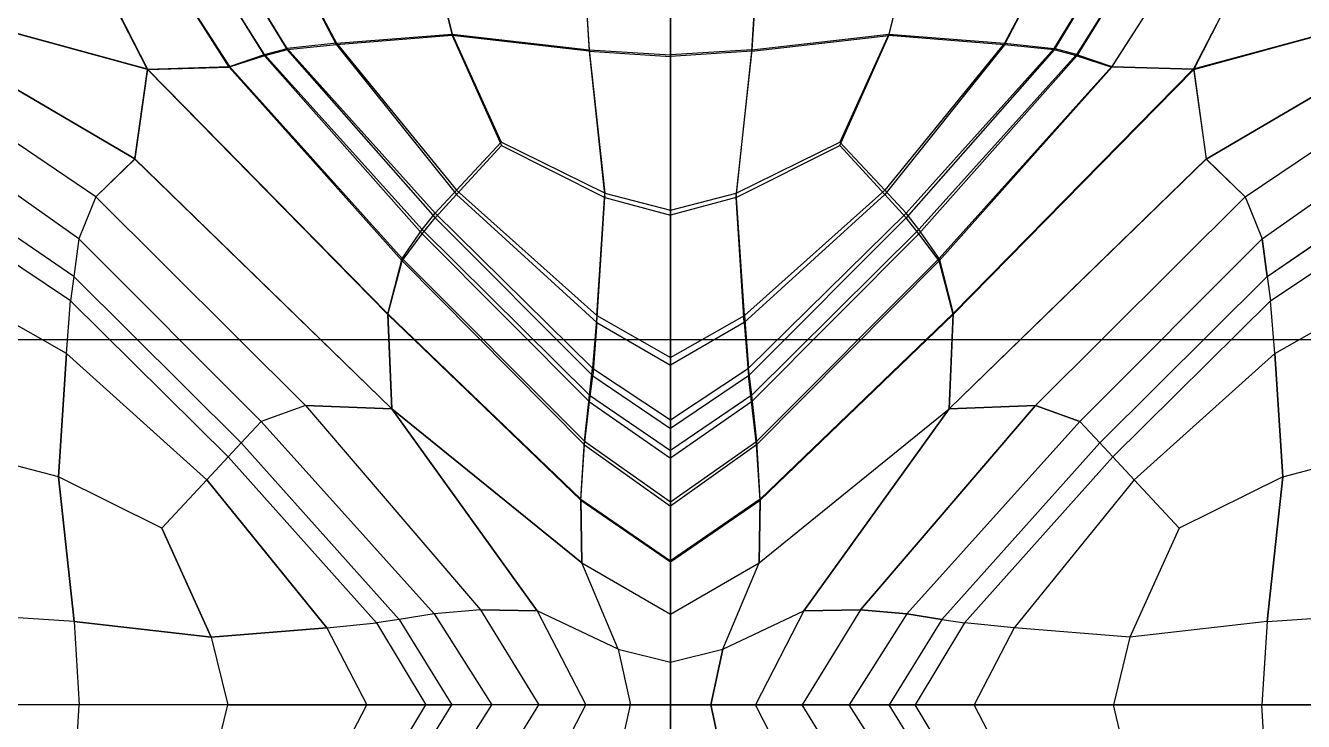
# Model space of a CAD drawing. Extents: x 11992 to 29481, y -6727 to 6811.
# Drawn here: x 12612.22 to 12621.41, y 1280.13 to 1285.14 of the extents above; entities that cross this region are included whole.
import ezdxf

# ---------------------------------------------------------------- set-up
doc = ezdxf.new("R2010")
doc.units = 0
doc.header["$MEASUREMENT"] = 0
doc.layers.get('0').update_dxf_attribs({"color": 8, "linetype": 'CONTINUOUS'})

msp = doc.modelspace()

# ---------------------------------------------------------------- linework, layer by layer
for p, q in [((12616.8548, 1289.956, -1757.8542), (12616.8548, 1280.2533, -1760.3838)), ((12613.2671, 1285.4935, -1720.8789), (12613.6815, 1284.8474, -1720.7691)), ((12613.681, 1284.8416, -1760.0881), (12613.2671, 1285.492, -1759.9873)), ((12613.9337, 1284.9344, -1720.5995), (12613.5551, 1285.539, -1720.7071)), ((12613.5551, 1285.5383, -1760.1589), (12613.9332, 1284.9251, -1760.2491)), ((12614.0968, 1284.9778, -1720.5364), (12613.7416, 1285.5567, -1720.6421)), ((12613.7416, 1285.5557, -1760.224), (12614.0963, 1284.9666, -1760.3064)), ((12614.1655, 1285.5586, -1720.6354), (12614.4525, 1285.0145, -1720.5318)), ((12614.4525, 1285.003, -1760.3083), (12614.1655, 1285.5574, -1760.2307)), ((12615.1659, 1285.5571, -1720.6389), (12615.2836, 1285.0808, -1720.5381)), ((12615.1659, 1285.5569, -1760.227), (12615.2841, 1285.0715, -1760.3031)), ((12616.2325, 1285.5555, -1760.2204), (12616.2702, 1284.9573, -1760.3103)), ((12616.2325, 1285.555, -1720.6453), (12616.2697, 1284.968, -1720.5269)), ((12616.8548, 1271.7436, -1722.0314), (12616.8548, 1285.554, -1720.6474)), ((12617.4394, 1284.9573, -1760.3103), (12617.4771, 1285.5555, -1760.2204)), ((12617.4771, 1285.555, -1720.6453), (12617.4399, 1284.968, -1720.5269)), ((12618.5433, 1285.5571, -1720.6389), (12618.4255, 1285.0808, -1720.5381)), ((12618.4255, 1285.0715, -1760.3031), (12618.5433, 1285.5569, -1760.227)), ((12619.5437, 1285.5586, -1720.6354), (12619.2567, 1285.0145, -1720.532)), ((12619.2567, 1285.003, -1760.3083), (12619.5437, 1285.5574, -1760.2307)), ((12619.6128, 1284.9778, -1720.5364), (12619.9676, 1285.5567, -1720.6421)), ((12619.9676, 1285.5557, -1760.224), (12619.6128, 1284.9666, -1760.3064)), ((12620.1541, 1285.5392, -1720.7067), (12619.7755, 1284.9346, -1720.5989)), ((12620.1541, 1285.5383, -1760.1594), (12619.7764, 1284.9251, -1760.2492)), ((12620.4425, 1285.4939, -1720.8773), (12620.0277, 1284.8483, -1720.7668)), ((12620.0287, 1284.8419, -1760.0886), (12620.4425, 1285.4925, -1759.989)), ((12612.7755, 1285.4486, -1721.0472), (12613.0931, 1284.8283, -1720.9634)), ((12613.0926, 1284.8259, -1759.9018), (12612.7755, 1285.4465, -1759.8191)), ((12620.9342, 1285.4494, -1721.0453), (12620.6166, 1284.8297, -1720.9597)), ((12620.6171, 1284.8259, -1759.9022), (12620.9342, 1285.447, -1759.8212)), ((12613.0931, 1284.8283, -1720.9634), (12611.9796, 1285.1323, -1721.0419)), ((12613.0926, 1284.8259, -1759.9018), (12611.9796, 1285.1296, -1759.8229)), ((12620.6166, 1284.8297, -1720.9597), (12621.73, 1285.1323, -1721.0419)), ((12620.6171, 1284.8259, -1759.9022), (12621.7295, 1285.1296, -1759.8229)), ((12614.4525, 1285.0145, -1720.5318), (12615.2836, 1285.0808, -1720.5381)), ((12615.2841, 1285.0715, -1760.3031), (12614.4525, 1285.003, -1760.3083)), ((12615.2836, 1285.0808, -1720.5381), (12616.2697, 1284.968, -1720.5269)), ((12615.2836, 1285.0808, -1720.5381), (12615.6375, 1284.3038, -1720.4343)), ((12616.2702, 1284.9573, -1760.3103), (12615.2841, 1285.0715, -1760.3031)), ((12615.2841, 1285.0715, -1760.3031), (12615.6379, 1284.2785, -1760.3777)), ((12617.4394, 1284.9573, -1760.3103), (12618.4255, 1285.0715, -1760.3031)), ((12617.4399, 1284.968, -1720.5269), (12618.4255, 1285.0808, -1720.5381)), ((12618.0717, 1284.2785, -1760.3777), (12618.4255, 1285.0715, -1760.3031)), ((12618.4255, 1285.0808, -1720.5381), (12618.0722, 1284.3038, -1720.4343)), ((12618.4255, 1285.0808, -1720.5381), (12619.2567, 1285.0145, -1720.532)), ((12619.2567, 1285.003, -1760.3083), (12618.4255, 1285.0715, -1760.3031)), ((12614.0963, 1284.9666, -1760.3064), (12613.9332, 1284.9251, -1760.2491)), ((12613.9337, 1284.9344, -1720.5995), (12614.0968, 1284.9778, -1720.5364)), ((12614.4525, 1285.003, -1760.3083), (12614.0963, 1284.9666, -1760.3064)), ((12614.0963, 1284.9666, -1760.3064), (12615.1616, 1283.7587, -1760.4198)), ((12614.4525, 1285.0145, -1720.5318), (12614.0968, 1284.9778, -1720.5364)), ((12615.1611, 1283.7926, -1720.3832), (12614.0968, 1284.9778, -1720.5364)), ((12614.4525, 1285.0145, -1720.5318), (12615.3142, 1283.9576, -1720.3968)), ((12614.4525, 1285.003, -1760.3083), (12615.3146, 1283.9254, -1760.4056)), ((12616.2697, 1284.968, -1720.5269), (12616.3818, 1283.9356, -1720.3925)), ((12616.2697, 1284.968, -1720.5269), (12616.8548, 1284.9303, -1720.5231)), ((12616.2702, 1284.9573, -1760.3103), (12616.3823, 1283.9037, -1760.4069)), ((12616.2702, 1284.9573, -1760.3103), (12616.8548, 1284.9194, -1760.3127)), ((12617.4399, 1284.968, -1720.5269), (12616.8548, 1284.9303, -1720.5231)), ((12617.4394, 1284.9573, -1760.3103), (12616.8548, 1284.9194, -1760.3127)), ((12617.3274, 1283.9037, -1760.4069), (12617.4394, 1284.9573, -1760.3103)), ((12617.4399, 1284.968, -1720.5269), (12617.3278, 1283.9356, -1720.3925)), ((12619.2567, 1285.003, -1760.3083), (12618.395, 1283.9254, -1760.4056)), ((12619.2567, 1285.0145, -1720.532), (12618.3955, 1283.9576, -1720.3968)), ((12619.6128, 1284.9666, -1760.3064), (12618.5481, 1283.7587, -1760.4198)), ((12619.6128, 1284.9778, -1720.5364), (12618.5485, 1283.7926, -1720.3832)), ((12619.2567, 1285.0145, -1720.532), (12619.6128, 1284.9778, -1720.5364)), ((12619.6128, 1284.9666, -1760.3064), (12619.2567, 1285.003, -1760.3083)), ((12619.7755, 1284.9346, -1720.5989), (12619.6128, 1284.9778, -1720.5364)), ((12619.7764, 1284.9251, -1760.2492), (12619.6128, 1284.9666, -1760.3064)), ((12613.9332, 1284.9251, -1760.2491), (12613.681, 1284.8416, -1760.0881)), ((12613.6815, 1284.8474, -1720.7691), (12613.9337, 1284.9344, -1720.5995)), ((12613.9332, 1284.9251, -1760.2491), (12615.0681, 1283.6443, -1760.38)), ((12613.9337, 1284.9344, -1720.5995), (12615.0681, 1283.6734, -1720.4349)), ((12619.7755, 1284.9346, -1720.5989), (12618.6415, 1283.6736, -1720.4345)), ((12619.7764, 1284.9251, -1760.2492), (12618.6415, 1283.6443, -1760.38)), ((12620.0277, 1284.8483, -1720.7668), (12618.7855, 1283.4655, -1720.5917)), ((12619.7755, 1284.9346, -1720.5989), (12620.0277, 1284.8483, -1720.7668)), ((12619.7764, 1284.9251, -1760.2492), (12620.0287, 1284.8419, -1760.0886)), ((12620.0277, 1284.8483, -1720.7668), (12620.6166, 1284.8297, -1720.9597)), ((12613.0029, 1284.1822, -1720.9346), (12611.9796, 1284.7823, -1721.0122)), ((12613.0025, 1284.1812, -1759.9317), (12611.9796, 1284.7806, -1759.8527)), ((12613.0025, 1284.1812, -1759.9317), (12613.0926, 1284.8259, -1759.9018)), ((12613.0931, 1284.8283, -1720.9634), (12613.0029, 1284.1822, -1720.9346)), ((12613.0926, 1284.8259, -1759.9018), (12613.681, 1284.8416, -1760.0881)), ((12613.0926, 1284.8259, -1759.9018), (12614.8211, 1283.0633, -1760.1357)), ((12613.0931, 1284.8283, -1720.9634), (12613.6815, 1284.8474, -1720.7691)), ((12613.0931, 1284.8283, -1720.9634), (12614.8211, 1283.0678, -1720.7254)), ((12614.9241, 1283.4481, -1760.2457), (12613.681, 1284.8416, -1760.0881)), ((12613.6815, 1284.8474, -1720.7691), (12614.9241, 1283.4648, -1720.5932)), ((12618.7855, 1283.4481, -1760.2457), (12620.0287, 1284.8419, -1760.0886)), ((12620.6166, 1284.8297, -1720.9597), (12618.8885, 1283.0688, -1720.7231)), ((12618.8885, 1283.0633, -1760.1357), (12620.6171, 1284.8259, -1759.9022)), ((12620.6171, 1284.8259, -1759.9022), (12620.0287, 1284.8419, -1760.0886)), ((12620.6166, 1284.8297, -1720.9597), (12620.7067, 1284.1829, -1720.9327)), ((12620.6171, 1284.8259, -1759.9022), (12620.7067, 1284.1812, -1759.9317)), ((12620.7067, 1284.1829, -1720.9327), (12621.7295, 1284.7823, -1721.0122)), ((12620.7067, 1284.1812, -1759.9317), (12621.7295, 1284.7806, -1759.8527)), ((12612.7211, 1283.9097, -1720.8654), (12611.9796, 1284.4108, -1720.9401)), ((12612.7211, 1283.9094, -1760.0006), (12611.9796, 1284.4106, -1759.9255)), ((12620.9885, 1283.9099, -1720.8649), (12621.7295, 1284.4108, -1720.9401)), ((12620.9885, 1283.9094, -1760.0006), (12621.7295, 1284.4106, -1759.9255)), ((12615.6375, 1284.3038, -1720.4343), (12615.3142, 1283.9576, -1720.3968)), ((12616.3818, 1283.9356, -1720.3925), (12615.6375, 1284.3038, -1720.4343)), ((12617.3278, 1283.9356, -1720.3925), (12618.0722, 1284.3038, -1720.4343)), ((12618.3955, 1283.9576, -1720.3968), (12618.0722, 1284.3038, -1720.4343)), ((12615.3146, 1283.9254, -1760.4056), (12615.6379, 1284.2785, -1760.3777)), ((12615.6379, 1284.2785, -1760.3777), (12616.3823, 1283.9037, -1760.4069)), ((12617.3274, 1283.9037, -1760.4069), (12618.0717, 1284.2785, -1760.3777)), ((12618.0717, 1284.2785, -1760.3777), (12618.395, 1283.9254, -1760.4056)), ((12613.0029, 1284.1822, -1720.9346), (12612.7211, 1283.9097, -1720.8654)), ((12612.7211, 1283.9094, -1760.0006), (12613.0025, 1284.1812, -1759.9317)), ((12614.8502, 1282.3831, -1760.1686), (12613.0025, 1284.1812, -1759.9317)), ((12614.8502, 1282.3833, -1720.6985), (12613.0029, 1284.1822, -1720.9346)), ((12618.859, 1282.3831, -1760.1686), (12620.7067, 1284.1812, -1759.9317)), ((12618.8594, 1282.3838, -1720.6972), (12620.7067, 1284.1829, -1720.9327)), ((12620.9885, 1283.9099, -1720.8649), (12620.7067, 1284.1829, -1720.9327)), ((12620.9885, 1283.9094, -1760.0006), (12620.7067, 1284.1812, -1759.9317)), ((12612.599, 1283.6071, -1760.1858), (12611.9796, 1284.0451, -1760.1131)), ((12612.599, 1283.6071, -1720.68), (12611.9796, 1284.0451, -1720.7527)), ((12621.1106, 1283.6071, -1760.1858), (12621.7295, 1284.0451, -1760.1131)), ((12621.1106, 1283.6071, -1720.68), (12621.7295, 1284.0451, -1720.7527)), ((12615.3142, 1283.9576, -1720.3968), (12615.1611, 1283.7926, -1720.3832)), ((12616.3241, 1283.0547, -1720.2928), (12615.3142, 1283.9576, -1720.3968)), ((12616.3241, 1283.0547, -1720.2928), (12616.3818, 1283.9356, -1720.3925)), ((12616.3818, 1283.9356, -1720.3925), (12616.8548, 1283.8129, -1720.3787)), ((12616.8548, 1283.8129, -1720.3787), (12617.3278, 1283.9356, -1720.3925)), ((12617.3855, 1283.0547, -1720.2928), (12617.3278, 1283.9356, -1720.3925)), ((12617.3855, 1283.0547, -1720.2928), (12618.3955, 1283.9576, -1720.3968)), ((12618.3955, 1283.9576, -1720.3968), (12618.5485, 1283.7926, -1720.3832)), ((12612.7211, 1283.9097, -1720.8654), (12612.599, 1283.6071, -1720.68)), ((12612.7211, 1283.9094, -1760.0006), (12612.599, 1283.6071, -1760.1858)), ((12612.7211, 1283.9097, -1720.8654), (12614.2303, 1282.4067, -1720.6404)), ((12612.7211, 1283.9094, -1760.0006), (12614.2303, 1282.4067, -1760.2257)), ((12615.3146, 1283.9254, -1760.4056), (12615.1616, 1283.7587, -1760.4198)), ((12616.3255, 1283.0046, -1760.4794), (12615.3146, 1283.9254, -1760.4056)), ((12616.3255, 1283.0046, -1760.4794), (12616.3823, 1283.9037, -1760.4069)), ((12616.3823, 1283.9037, -1760.4069), (12616.8548, 1283.7785, -1760.4167)), ((12617.3274, 1283.9037, -1760.4069), (12616.8548, 1283.7785, -1760.4167)), ((12617.3841, 1283.0046, -1760.4794), (12617.3274, 1283.9037, -1760.4069)), ((12617.3841, 1283.0046, -1760.4794), (12618.395, 1283.9254, -1760.4056)), ((12618.395, 1283.9254, -1760.4056), (12618.5481, 1283.7587, -1760.4198)), ((12619.4789, 1282.4069, -1720.6401), (12620.9885, 1283.9099, -1720.8649)), ((12620.9885, 1283.9094, -1760.0006), (12619.4789, 1282.4067, -1760.2257)), ((12620.9885, 1283.9099, -1720.8649), (12621.1106, 1283.6071, -1720.68)), ((12620.9885, 1283.9094, -1760.0006), (12621.1106, 1283.6071, -1760.1858)), ((12615.0681, 1283.6734, -1720.4349), (12615.1611, 1283.7926, -1720.3832)), ((12615.0681, 1283.6443, -1760.38), (12615.1616, 1283.7587, -1760.4198)), ((12615.1611, 1283.7926, -1720.3832), (12616.2941, 1282.6763, -1720.2505)), ((12615.1616, 1283.7587, -1760.4198), (12616.295, 1282.6208, -1760.5165)), ((12617.4146, 1282.6208, -1760.5165), (12618.5481, 1283.7587, -1760.4198)), ((12617.4156, 1282.6763, -1720.2505), (12618.5485, 1283.7926, -1720.3832)), ((12618.6415, 1283.6443, -1760.38), (12618.5481, 1283.7587, -1760.4198)), ((12618.6415, 1283.6736, -1720.4345), (12618.5485, 1283.7926, -1720.3832)), ((12612.5628, 1283.3367, -1760.3719), (12611.9796, 1283.7363, -1760.3007)), ((12612.5628, 1283.337, -1720.4939), (12611.9796, 1283.7363, -1720.565)), ((12614.9241, 1283.4648, -1720.5932), (12615.0681, 1283.6734, -1720.4349)), ((12616.2707, 1282.4818, -1720.2901), (12615.0681, 1283.6734, -1720.4349)), ((12617.4389, 1282.4818, -1720.2901), (12618.6415, 1283.6736, -1720.4345)), ((12618.7855, 1283.4655, -1720.5917), (12618.6415, 1283.6736, -1720.4345)), ((12621.1464, 1283.3367, -1760.3719), (12621.7295, 1283.7363, -1760.3007)), ((12621.1464, 1283.337, -1720.4939), (12621.73, 1283.7363, -1720.565)), ((12612.599, 1283.6071, -1760.1858), (12612.5628, 1283.3367, -1760.3719)), ((12612.599, 1283.6071, -1720.68), (12612.5628, 1283.337, -1720.4939)), ((12613.9108, 1282.2932, -1760.4037), (12612.599, 1283.6071, -1760.1858)), ((12613.9108, 1282.2932, -1720.462), (12612.599, 1283.6071, -1720.68)), ((12614.9241, 1283.4481, -1760.2457), (12615.0681, 1283.6443, -1760.38)), ((12615.0681, 1283.6443, -1760.38), (12616.2716, 1282.4334, -1760.4934)), ((12617.438, 1282.4334, -1760.4934), (12618.6415, 1283.6443, -1760.38)), ((12618.7855, 1283.4481, -1760.2457), (12618.6415, 1283.6443, -1760.38)), ((12621.1106, 1283.6071, -1760.1858), (12619.7983, 1282.2932, -1760.4037)), ((12619.7983, 1282.2932, -1720.462), (12621.1106, 1283.6071, -1720.68)), ((12621.1106, 1283.6071, -1760.1858), (12621.1464, 1283.3367, -1760.3719)), ((12621.1464, 1283.337, -1720.4939), (12621.1106, 1283.6071, -1720.68)), ((12612.5394, 1283.162, -1760.4438), (12611.9796, 1283.5363, -1760.3735)), ((12612.5394, 1283.162, -1720.4219), (12611.9796, 1283.5363, -1720.4923)), ((12621.1697, 1283.162, -1720.4219), (12621.73, 1283.5363, -1720.4923)), ((12621.1697, 1283.162, -1760.4438), (12621.7295, 1283.5363, -1760.3735)), ((12614.8211, 1283.0678, -1720.7254), (12614.9241, 1283.4648, -1720.5932)), ((12614.8211, 1283.0633, -1760.1357), (12614.9241, 1283.4481, -1760.2457)), ((12614.9241, 1283.4648, -1720.5932), (12616.2349, 1282.1518, -1720.4365)), ((12614.9241, 1283.4481, -1760.2457), (12616.2354, 1282.1244, -1760.3852)), ((12617.4738, 1282.1244, -1760.3852), (12618.7855, 1283.4481, -1760.2457)), ((12617.4747, 1282.1518, -1720.4361), (12618.7855, 1283.4655, -1720.5917)), ((12618.7855, 1283.4655, -1720.5917), (12618.8885, 1283.0688, -1720.7231)), ((12618.8885, 1283.0633, -1760.1357), (12618.7855, 1283.4481, -1760.2457)), ((12612.5628, 1283.337, -1720.4939), (12612.5394, 1283.162, -1720.4219)), ((12612.5628, 1283.3367, -1760.3719), (12612.5394, 1283.162, -1760.4438)), ((12612.5628, 1283.337, -1720.4939), (12613.7673, 1282.1387, -1720.2802)), ((12613.7673, 1282.1387, -1760.5857), (12612.5628, 1283.3367, -1760.3719)), ((12619.9423, 1282.1387, -1720.2801), (12621.1464, 1283.337, -1720.4939)), ((12621.1464, 1283.3367, -1760.3719), (12619.9423, 1282.1387, -1760.5857)), ((12621.1464, 1283.337, -1720.4939), (12621.1697, 1283.162, -1720.4219)), ((12621.1464, 1283.3367, -1760.3719), (12621.1697, 1283.162, -1760.4438)), ((12612.5094, 1282.7817, -1720.3554), (12612.5394, 1283.162, -1720.4219)), ((12612.5094, 1282.7817, -1760.5104), (12612.5394, 1283.162, -1760.4438)), ((12613.6738, 1282.0385, -1720.2112), (12612.5394, 1283.162, -1720.4219)), ((12613.6738, 1282.0385, -1760.6547), (12612.5394, 1283.162, -1760.4438)), ((12620.0358, 1282.0385, -1720.2112), (12621.1697, 1283.162, -1720.4219)), ((12621.1697, 1283.162, -1760.4438), (12620.0358, 1282.0385, -1760.6547)), ((12621.2002, 1282.7817, -1760.5104), (12621.1697, 1283.162, -1760.4438)), ((12621.2002, 1282.7817, -1720.3554), (12621.1697, 1283.162, -1720.4219)), ((12612.5094, 1282.7817, -1720.3554), (12611.9796, 1283.0843, -1720.4138)), ((12612.5094, 1282.7817, -1760.5104), (12611.9796, 1283.0843, -1760.4521)), ((12614.8211, 1283.0678, -1720.7254), (12616.2097, 1281.7336, -1720.5703)), ((12614.8211, 1283.0678, -1720.7254), (12614.8502, 1282.3833, -1720.6985)), ((12614.8211, 1283.0633, -1760.1357), (12616.2097, 1281.7274, -1760.2873)), ((12614.8502, 1282.3831, -1760.1686), (12614.8211, 1283.0633, -1760.1357)), ((12616.3241, 1283.0547, -1720.2928), (12616.2941, 1282.6763, -1720.2505)), ((12616.3241, 1283.0547, -1720.2928), (12616.8548, 1282.7536, -1720.2582)), ((12616.8548, 1282.7536, -1720.2582), (12617.3855, 1283.0547, -1720.2928)), ((12617.3855, 1283.0547, -1720.2928), (12617.4156, 1282.6763, -1720.2505)), ((12617.4995, 1281.7274, -1760.2873), (12618.8885, 1283.0633, -1760.1357)), ((12617.5, 1281.7338, -1720.5698), (12618.8885, 1283.0688, -1720.7231)), ((12618.859, 1282.3831, -1760.1686), (12618.8885, 1283.0633, -1760.1357)), ((12618.8885, 1283.0688, -1720.7231), (12618.8594, 1282.3838, -1720.6972)), ((12621.2002, 1282.7817, -1760.5104), (12621.7295, 1283.0843, -1760.4521)), ((12621.2002, 1282.7817, -1720.3554), (12621.73, 1283.0843, -1720.4138)), ((12616.3255, 1283.0046, -1760.4794), (12616.295, 1282.6208, -1760.5165)), ((12616.3255, 1283.0046, -1760.4794), (12616.8548, 1282.6978, -1760.504)), ((12617.3841, 1283.0046, -1760.4794), (12616.8548, 1282.6978, -1760.504)), ((12617.3841, 1283.0046, -1760.4794), (12617.4146, 1282.6208, -1760.5165)), ((12651.3121, 1282.8794, -1720.4842), (12606.3119, 1282.8794, -1720.4842)), ((12651.3121, 1282.8794, -1760.3813), (12606.3119, 1282.8794, -1760.3813)), ((12612.5094, 1282.7817, -1760.5104), (12612.4522, 1281.8953, -1760.6809)), ((12612.4522, 1281.8953, -1720.1849), (12612.5094, 1282.7817, -1720.3554)), ((12613.5208, 1281.8738, -1720.1802), (12612.5094, 1282.7817, -1720.3554)), ((12612.5094, 1282.7817, -1760.5104), (12613.5203, 1281.8738, -1760.6855)), ((12621.2002, 1282.7817, -1760.5104), (12620.1889, 1281.8738, -1760.6855)), ((12621.2002, 1282.7817, -1720.3554), (12620.1889, 1281.8738, -1720.1802)), ((12621.2575, 1281.8953, -1720.1849), (12621.2002, 1282.7817, -1720.3554)), ((12621.2002, 1282.7817, -1760.5104), (12621.2575, 1281.8953, -1760.6809)), ((12616.2707, 1282.4818, -1720.2901), (12616.2941, 1282.6763, -1720.2505)), ((12616.2941, 1282.6763, -1720.2505), (12616.8548, 1282.3044, -1720.2063)), ((12616.8548, 1282.3044, -1720.2063), (12617.4156, 1282.6763, -1720.2505)), ((12617.4389, 1282.4818, -1720.2901), (12617.4156, 1282.6763, -1720.2505)), ((12616.2716, 1282.4334, -1760.4934), (12616.295, 1282.6208, -1760.5165)), ((12616.295, 1282.6208, -1760.5165), (12616.8548, 1282.2412, -1760.5487)), ((12617.4146, 1282.6208, -1760.5165), (12616.8548, 1282.2412, -1760.5487)), ((12617.438, 1282.4334, -1760.4934), (12617.4146, 1282.6208, -1760.5165)), ((12616.2349, 1282.1518, -1720.4365), (12616.2707, 1282.4818, -1720.2901)), ((12616.2707, 1282.4818, -1720.2901), (12616.8548, 1282.0846, -1720.242)), ((12617.4389, 1282.4818, -1720.2901), (12616.8548, 1282.0846, -1720.242)), ((12617.4747, 1282.1518, -1720.4361), (12617.4389, 1282.4818, -1720.2901)), ((12614.2303, 1282.4067, -1760.2257), (12613.9108, 1282.2932, -1760.4037)), ((12614.2303, 1282.4067, -1720.6404), (12613.9108, 1282.2932, -1720.462)), ((12614.2303, 1282.4067, -1760.2257), (12615.4882, 1280.9359, -1760.4394)), ((12614.2303, 1282.4067, -1760.2257), (12614.8502, 1282.3831, -1760.1686)), ((12614.2303, 1282.4067, -1720.6404), (12615.4882, 1280.9359, -1720.4265)), ((12614.8502, 1282.3833, -1720.6985), (12614.2303, 1282.4067, -1720.6404)), ((12616.2168, 1281.2749, -1720.5729), (12614.8502, 1282.3833, -1720.6985)), ((12614.8502, 1282.3833, -1720.6985), (12615.8959, 1280.9304, -1720.5066)), ((12615.8959, 1280.9304, -1760.3595), (12614.8502, 1282.3831, -1760.1686)), ((12614.8502, 1282.3831, -1760.1686), (12616.2168, 1281.2754, -1760.2952)), ((12616.2354, 1282.1244, -1760.3852), (12616.2716, 1282.4334, -1760.4934)), ((12616.2716, 1282.4334, -1760.4934), (12616.8548, 1282.0295, -1760.5312)), ((12617.438, 1282.4334, -1760.4934), (12616.8548, 1282.0295, -1760.5312)), ((12617.4738, 1282.1244, -1760.3852), (12617.438, 1282.4334, -1760.4934)), ((12617.4924, 1281.2751, -1720.5725), (12618.8594, 1282.3838, -1720.6972)), ((12617.4924, 1281.2754, -1760.2952), (12618.859, 1282.3831, -1760.1686)), ((12617.8133, 1280.9304, -1720.5063), (12618.8594, 1282.3838, -1720.6972)), ((12618.859, 1282.3831, -1760.1686), (12617.8133, 1280.9304, -1760.3595)), ((12618.2214, 1280.9359, -1720.4263), (12619.4789, 1282.4069, -1720.6401)), ((12619.4789, 1282.4067, -1760.2257), (12618.2214, 1280.9359, -1760.4394)), ((12619.4789, 1282.4067, -1760.2257), (12618.859, 1282.3831, -1760.1686)), ((12618.8594, 1282.3838, -1720.6972), (12619.4789, 1282.4069, -1720.6401)), ((12619.4789, 1282.4069, -1720.6401), (12619.7983, 1282.2932, -1720.462)), ((12619.7983, 1282.2932, -1760.4037), (12619.4789, 1282.4067, -1760.2257)), ((12613.9108, 1282.2932, -1760.4037), (12613.7673, 1282.1387, -1760.5857)), ((12613.9108, 1282.2932, -1720.462), (12613.7673, 1282.1387, -1720.2802)), ((12613.9108, 1282.2932, -1760.4037), (12615.1549, 1280.9075, -1760.6217)), ((12613.9108, 1282.2932, -1720.462), (12615.1549, 1280.9075, -1720.2441)), ((12619.7983, 1282.2932, -1760.4037), (12618.5547, 1280.9075, -1760.6217)), ((12618.5547, 1280.9075, -1720.2441), (12619.7983, 1282.2932, -1720.462)), ((12619.7983, 1282.2932, -1760.4037), (12619.9423, 1282.1387, -1760.5857)), ((12619.7983, 1282.2932, -1720.462), (12619.9423, 1282.1387, -1720.2801)), ((12613.7673, 1282.1387, -1720.2802), (12613.6738, 1282.0385, -1720.2112)), ((12613.7673, 1282.1387, -1760.5857), (12613.6738, 1282.0385, -1760.6547)), ((12613.7673, 1282.1387, -1720.2802), (12614.9031, 1280.8684, -1720.0664)), ((12614.9031, 1280.8684, -1760.7994), (12613.7673, 1282.1387, -1760.5857)), ((12616.2097, 1281.7336, -1720.5703), (12616.2349, 1282.1518, -1720.4365)), ((12616.2097, 1281.7274, -1760.2873), (12616.2354, 1282.1244, -1760.3852)), ((12616.2349, 1282.1518, -1720.4365), (12616.8548, 1281.7141, -1720.3843)), ((12616.2354, 1282.1244, -1760.3852), (12616.8548, 1281.6831, -1760.4317)), ((12616.8548, 1281.7141, -1720.3843), (12617.4747, 1282.1518, -1720.4361)), ((12617.4738, 1282.1244, -1760.3852), (12616.8548, 1281.6831, -1760.4317)), ((12617.4995, 1281.7274, -1760.2873), (12617.4738, 1282.1244, -1760.3852)), ((12617.5, 1281.7338, -1720.5698), (12617.4747, 1282.1518, -1720.4361)), ((12619.9423, 1282.1387, -1760.5857), (12618.8065, 1280.8684, -1760.7994)), ((12618.8065, 1280.8684, -1720.0665), (12619.9423, 1282.1387, -1720.2801)), ((12619.9423, 1282.1387, -1760.5857), (12620.0358, 1282.0385, -1760.6547)), ((12619.9423, 1282.1387, -1720.2801), (12620.0358, 1282.0385, -1720.2112)), ((12612.4522, 1281.8953, -1760.6809), (12611.9796, 1282.0183, -1760.6569)), ((12612.4522, 1281.8953, -1720.1849), (12611.9796, 1282.0183, -1720.2088)), ((12613.5203, 1281.8738, -1760.6855), (12613.6738, 1282.0385, -1760.6547)), ((12613.5208, 1281.8738, -1720.1802), (12613.6738, 1282.0385, -1720.2112)), ((12613.6738, 1282.0385, -1720.2112), (12614.7396, 1280.8434, -1720.0003)), ((12613.6738, 1282.0385, -1760.6547), (12614.7396, 1280.8434, -1760.8655)), ((12618.9696, 1280.8434, -1720.0003), (12620.0358, 1282.0385, -1720.2112)), ((12620.0358, 1282.0385, -1760.6547), (12618.9696, 1280.8434, -1760.8655)), ((12620.1889, 1281.8738, -1760.6855), (12620.0358, 1282.0385, -1760.6547)), ((12620.1889, 1281.8738, -1720.1802), (12620.0358, 1282.0385, -1720.2112)), ((12621.2575, 1281.8953, -1720.1849), (12621.7295, 1282.0183, -1720.2088)), ((12621.2575, 1281.8953, -1760.6809), (12621.7295, 1282.0183, -1760.6569)), ((12612.4522, 1281.8953, -1760.6809), (12612.5647, 1280.8534, -1760.8658)), ((12612.5647, 1280.8534, -1720), (12612.4522, 1281.8953, -1720.1849)), ((12613.197, 1281.5257, -1720.1128), (12612.4522, 1281.8953, -1720.1849)), ((12613.197, 1281.5257, -1760.753), (12612.4522, 1281.8953, -1760.6809)), ((12613.5203, 1281.8738, -1760.6855), (12613.197, 1281.5257, -1760.753)), ((12613.197, 1281.5257, -1720.1128), (12613.5208, 1281.8738, -1720.1802)), ((12613.5203, 1281.8738, -1760.6855), (12614.3829, 1280.8085, -1760.8767)), ((12614.3829, 1280.8085, -1719.9891), (12613.5208, 1281.8738, -1720.1802)), ((12620.1889, 1281.8738, -1760.6855), (12619.3263, 1280.8085, -1760.8767)), ((12620.1889, 1281.8738, -1720.1802), (12619.3263, 1280.8085, -1719.9891)), ((12620.5126, 1281.5257, -1720.1128), (12620.1889, 1281.8738, -1720.1802)), ((12620.5126, 1281.5257, -1760.753), (12620.1889, 1281.8738, -1760.6855)), ((12621.2575, 1281.8953, -1720.1849), (12620.5126, 1281.5257, -1720.1128)), ((12621.2575, 1281.8953, -1760.6809), (12620.5126, 1281.5257, -1760.753)), ((12621.1449, 1280.8534, -1720), (12621.2575, 1281.8953, -1720.1849)), ((12621.2575, 1281.8953, -1760.6809), (12621.1449, 1280.8534, -1760.8658)), ((12616.2097, 1281.7336, -1720.5703), (12616.2168, 1281.2749, -1720.5729)), ((12616.2097, 1281.7336, -1720.5703), (12616.8548, 1281.289, -1720.5187)), ((12616.2168, 1281.2754, -1760.2952), (12616.2097, 1281.7274, -1760.2873)), ((12616.2097, 1281.7274, -1760.2873), (12616.8548, 1281.2818, -1760.3378)), ((12617.5, 1281.7338, -1720.5698), (12616.8548, 1281.289, -1720.5187)), ((12616.8548, 1281.2818, -1760.3378), (12617.4995, 1281.7274, -1760.2873)), ((12617.4924, 1281.2751, -1720.5725), (12617.5, 1281.7338, -1720.5698)), ((12617.4995, 1281.7274, -1760.2873), (12617.4924, 1281.2754, -1760.2952)), ((12613.5513, 1280.7413, -1719.9762), (12613.197, 1281.5257, -1720.1128)), ((12613.197, 1281.5257, -1760.753), (12613.5513, 1280.7413, -1760.8896)), ((12620.5126, 1281.5257, -1720.1128), (12620.1584, 1280.7413, -1719.9762)), ((12620.5126, 1281.5257, -1760.753), (12620.1584, 1280.7413, -1760.8896)), ((12616.2168, 1281.2754, -1760.2952), (12616.8548, 1280.9061, -1760.3374)), ((12616.4786, 1280.6536, -1760.369), (12616.2168, 1281.2754, -1760.2952)), ((12616.4786, 1280.6533, -1720.4974), (12616.2168, 1281.2749, -1720.5729)), ((12616.2168, 1281.2749, -1720.5729), (12616.8548, 1280.9056, -1720.531)), ((12616.8548, 1280.9061, -1760.3374), (12617.4924, 1281.2754, -1760.2952)), ((12616.8548, 1280.9056, -1720.531), (12617.4924, 1281.2751, -1720.5725)), ((12617.231, 1280.6536, -1760.369), (12617.4924, 1281.2754, -1760.2952)), ((12617.231, 1280.6533, -1720.4973), (12617.4924, 1281.2751, -1720.5725)), ((12615.1549, 1280.9075, -1760.6217), (12614.9031, 1280.8684, -1760.7994)), ((12615.1549, 1280.9075, -1720.2441), (12614.9031, 1280.8684, -1720.0664)), ((12615.4882, 1280.9359, -1720.4265), (12615.1549, 1280.9075, -1720.2441)), ((12615.4882, 1280.9359, -1760.4394), (12615.1549, 1280.9075, -1760.6217)), ((12615.1549, 1280.9075, -1760.6217), (12615.5693, 1280.2533, -1760.6944)), ((12615.1549, 1280.9075, -1720.2441), (12615.5693, 1280.2533, -1720.1715)), ((12615.4882, 1280.9359, -1720.4265), (12615.9073, 1280.2533, -1720.3552)), ((12615.4882, 1280.9359, -1760.4394), (12615.8959, 1280.9304, -1760.3595)), ((12615.4882, 1280.9359, -1760.4394), (12615.9073, 1280.2533, -1760.5106)), ((12615.8959, 1280.9304, -1720.5066), (12615.4882, 1280.9359, -1720.4265)), ((12616.4786, 1280.6533, -1720.4974), (12615.8959, 1280.9304, -1720.5066)), ((12616.4786, 1280.6536, -1760.369), (12615.8959, 1280.9304, -1760.3595)), ((12615.8959, 1280.9304, -1760.3595), (12616.2449, 1280.2533, -1760.4232)), ((12615.8959, 1280.9304, -1720.5066), (12616.2449, 1280.2533, -1720.4427)), ((12617.231, 1280.6536, -1760.369), (12617.8133, 1280.9304, -1760.3595)), ((12617.231, 1280.6533, -1720.4973), (12617.8133, 1280.9304, -1720.5063)), ((12617.8133, 1280.9304, -1720.5063), (12617.4647, 1280.2533, -1720.4427)), ((12617.8133, 1280.9304, -1760.3595), (12617.4647, 1280.2533, -1760.4232)), ((12618.2214, 1280.9359, -1760.4394), (12617.8018, 1280.2533, -1760.5106)), ((12618.2214, 1280.9359, -1720.4263), (12617.8023, 1280.2533, -1720.3552)), ((12617.8133, 1280.9304, -1720.5063), (12618.2214, 1280.9359, -1720.4263)), ((12618.2214, 1280.9359, -1760.4394), (12617.8133, 1280.9304, -1760.3595)), ((12618.5547, 1280.9075, -1720.2441), (12618.1399, 1280.2533, -1720.1715)), ((12618.5547, 1280.9075, -1760.6217), (12618.1399, 1280.2533, -1760.6944)), ((12618.2214, 1280.9359, -1720.4263), (12618.5547, 1280.9075, -1720.2441)), ((12618.5547, 1280.9075, -1760.6217), (12618.2214, 1280.9359, -1760.4394)), ((12618.5547, 1280.9075, -1720.2441), (12618.8065, 1280.8684, -1720.0665)), ((12618.8065, 1280.8684, -1760.7994), (12618.5547, 1280.9075, -1760.6217)), ((12612.5647, 1280.8534, -1760.8658), (12611.9796, 1280.8908, -1760.8578)), ((12612.5647, 1280.8534, -1720), (12611.9796, 1280.8908, -1720.008)), ((12613.5513, 1280.7413, -1760.8896), (12612.5647, 1280.8534, -1760.8658)), ((12612.5647, 1280.8534, -1760.8658), (12612.6019, 1280.2533, -1760.9274)), ((12612.5647, 1280.8534, -1720), (12613.5513, 1280.7413, -1719.9762)), ((12612.5647, 1280.8534, -1720), (12612.6019, 1280.2533, -1719.9384)), ((12614.3829, 1280.8085, -1760.8767), (12613.5513, 1280.7413, -1760.8896)), ((12613.5513, 1280.7413, -1719.9762), (12614.3829, 1280.8085, -1719.9891)), ((12614.3829, 1280.8085, -1719.9891), (12614.7396, 1280.8434, -1720.0003)), ((12614.3829, 1280.8085, -1760.8767), (12614.7396, 1280.8434, -1760.8655)), ((12614.3829, 1280.8085, -1719.9891), (12614.6709, 1280.2533, -1719.9254)), ((12614.3829, 1280.8085, -1760.8767), (12614.6704, 1280.2533, -1760.9405)), ((12614.9031, 1280.8684, -1720.0664), (12614.7396, 1280.8434, -1720.0003)), ((12614.9031, 1280.8684, -1760.7994), (12614.7396, 1280.8434, -1760.8655)), ((12614.7396, 1280.8434, -1760.8655), (12615.0948, 1280.2533, -1760.9358)), ((12614.7396, 1280.8434, -1720.0003), (12615.0948, 1280.2533, -1719.93)), ((12614.9031, 1280.8684, -1720.0664), (12615.2817, 1280.2533, -1719.9952)), ((12614.9031, 1280.8684, -1760.7994), (12615.2817, 1280.2533, -1760.8706)), ((12618.8065, 1280.8684, -1720.0665), (12618.4279, 1280.2533, -1719.9952)), ((12618.8065, 1280.8684, -1760.7994), (12618.4279, 1280.2533, -1760.8706)), ((12618.9696, 1280.8434, -1760.8655), (12618.6144, 1280.2533, -1760.9358)), ((12618.9696, 1280.8434, -1720.0003), (12618.6144, 1280.2533, -1719.93)), ((12618.8065, 1280.8684, -1720.0665), (12618.9696, 1280.8434, -1720.0003)), ((12618.8065, 1280.8684, -1760.7994), (12618.9696, 1280.8434, -1760.8655)), ((12619.3263, 1280.8085, -1760.8767), (12618.9696, 1280.8434, -1760.8655)), ((12619.3263, 1280.8085, -1719.9891), (12618.9696, 1280.8434, -1720.0003)), ((12619.3263, 1280.8085, -1760.8767), (12619.0387, 1280.2533, -1760.9405)), ((12619.3263, 1280.8085, -1719.9891), (12619.0387, 1280.2533, -1719.9254)), ((12620.1584, 1280.7413, -1719.9762), (12619.3263, 1280.8085, -1719.9891)), ((12620.1584, 1280.7413, -1760.8896), (12619.3263, 1280.8085, -1760.8767)), ((12621.1449, 1280.8534, -1720), (12620.1584, 1280.7413, -1719.9762)), ((12621.1449, 1280.8534, -1760.8658), (12620.1584, 1280.7413, -1760.8896)), ((12621.1449, 1280.8534, -1720), (12621.1073, 1280.2533, -1719.9384)), ((12621.1449, 1280.8534, -1760.8658), (12621.1073, 1280.2533, -1760.9274)), ((12621.1449, 1280.8534, -1720), (12621.73, 1280.8908, -1720.008)), ((12621.1449, 1280.8534, -1760.8658), (12621.7295, 1280.8908, -1760.8579)), ((12613.5513, 1280.7413, -1760.8896), (12613.6695, 1280.2533, -1760.9351)), ((12613.5513, 1280.7413, -1719.9762), (12613.6695, 1280.2533, -1719.9307)), ((12620.1584, 1280.7413, -1719.9762), (12620.0401, 1280.2533, -1719.9307)), ((12620.1584, 1280.7413, -1760.8896), (12620.0401, 1280.2533, -1760.9351)), ((12616.4786, 1280.6536, -1760.369), (12616.5659, 1280.2533, -1760.3936)), ((12616.4786, 1280.6536, -1760.369), (12616.8548, 1280.5611, -1760.3722)), ((12616.4786, 1280.6533, -1720.4974), (12616.8548, 1280.5611, -1720.4942)), ((12616.4786, 1280.6533, -1720.4974), (12616.5659, 1280.2533, -1720.4722)), ((12616.8548, 1280.5611, -1760.3722), (12617.231, 1280.6536, -1760.369)), ((12616.8548, 1280.5611, -1720.4942), (12617.231, 1280.6533, -1720.4973)), ((12617.231, 1280.6536, -1760.369), (12617.1438, 1280.2533, -1760.3936)), ((12617.1438, 1280.2533, -1720.4722), (12617.231, 1280.6533, -1720.4973)), ((12651.3116, 1280.2535, -1760.5574), (12606.3119, 1280.2535, -1760.5574)), ((12651.3116, 1280.2535, -1720.308), (12606.3119, 1280.2535, -1720.308)), ((12615.9073, 1280.2533, -1720.3552), (12607.7148, 1280.2533, -1720.4427)), ((12613.6695, 1280.2533, -1760.9351), (12609.2888, 1280.2533, -1760.9405)), ((12612.5647, 1279.6529, -1720), (12612.6019, 1280.2533, -1719.9384)), ((12612.5647, 1279.6529, -1760.8658), (12612.6019, 1280.2533, -1760.9274)), ((12613.5513, 1279.765, -1719.9762), (12613.6695, 1280.2533, -1719.9307)), ((12613.5513, 1279.765, -1760.8896), (12613.6695, 1280.2533, -1760.9351)), ((12613.6695, 1280.2533, -1760.9351), (12615.2817, 1280.2533, -1760.8706)), ((12614.3829, 1279.6978, -1760.8767), (12614.6704, 1280.2533, -1760.9405)), ((12614.3829, 1279.6978, -1719.9891), (12614.6709, 1280.2533, -1719.9254)), ((12614.7396, 1279.6632, -1760.8655), (12615.0948, 1280.2533, -1760.9358)), ((12614.7396, 1279.6632, -1720.0003), (12615.0948, 1280.2533, -1719.93)), ((12614.9031, 1279.6379, -1720.0665), (12615.2817, 1280.2533, -1719.9952)), ((12614.9031, 1279.6379, -1760.7994), (12615.2817, 1280.2533, -1760.8706)), ((12615.1549, 1279.599, -1720.2441), (12615.5693, 1280.2533, -1720.1715)), ((12615.1549, 1279.599, -1760.6217), (12615.5693, 1280.2533, -1760.6944)), ((12617.4647, 1280.2533, -1760.4232), (12615.2817, 1280.2533, -1760.8706)), ((12615.4882, 1279.5704, -1760.4393), (12615.9073, 1280.2533, -1760.5106)), ((12615.4882, 1279.5704, -1720.4263), (12615.9073, 1280.2533, -1720.3552)), ((12615.8959, 1279.5762, -1720.5063), (12616.2449, 1280.2533, -1720.4427)), ((12615.8959, 1279.5759, -1760.3592), (12616.2449, 1280.2533, -1760.4232)), ((12615.9073, 1280.2533, -1720.3552), (12626.4683, 1280.2533, -1720.4821)), ((12616.4786, 1279.853, -1760.3685), (12616.5659, 1280.2533, -1760.3936)), ((12616.4786, 1279.853, -1720.4967), (12616.5659, 1280.2533, -1720.4722)), ((12616.8548, 1280.2533, -1760.3838), (12616.8548, 1278.4217, -1760.6239)), ((12617.1438, 1280.2533, -1760.3936), (12617.231, 1279.853, -1760.3685)), ((12617.231, 1279.853, -1720.4967), (12617.1438, 1280.2533, -1720.4722)), ((12621.1073, 1280.2533, -1760.9274), (12617.4647, 1280.2533, -1760.4232)), ((12617.8133, 1279.5759, -1760.3595), (12617.4647, 1280.2533, -1760.4232)), ((12617.8133, 1279.5762, -1720.5063), (12617.4647, 1280.2533, -1720.4427)), ((12618.2214, 1279.5704, -1760.4394), (12617.8018, 1280.2533, -1760.5106)), ((12618.2214, 1279.5704, -1720.4263), (12617.8023, 1280.2533, -1720.3552)), ((12618.5547, 1279.599, -1760.6217), (12618.1399, 1280.2533, -1760.6944)), ((12618.5547, 1279.599, -1720.2441), (12618.1399, 1280.2533, -1720.1715)), ((12618.8065, 1279.6379, -1760.7994), (12618.4279, 1280.2533, -1760.8706)), ((12618.8065, 1279.6379, -1720.0664), (12618.4279, 1280.2533, -1719.9952)), ((12618.9696, 1279.6632, -1760.8655), (12618.6144, 1280.2533, -1760.9358)), ((12618.9696, 1279.6632, -1720.0003), (12618.6144, 1280.2533, -1719.93)), ((12619.3263, 1279.6978, -1760.8767), (12619.0387, 1280.2533, -1760.9405)), ((12619.3263, 1279.6978, -1719.9891), (12619.0387, 1280.2533, -1719.9254)), ((12620.1584, 1279.765, -1719.9762), (12620.0401, 1280.2533, -1719.9307)), ((12620.1584, 1279.765, -1760.8896), (12620.0401, 1280.2533, -1760.9351)), ((12621.1449, 1279.6529, -1760.8658), (12621.1073, 1280.2533, -1760.9274)), ((12621.1449, 1279.6529, -1720), (12621.1073, 1280.2533, -1719.9384)), ((12623.4194, 1280.2533, -1760.9351), (12621.1073, 1280.2533, -1760.9274))]:
    msp.add_line(p, q)

doc.saveas('drawing.dxf')
